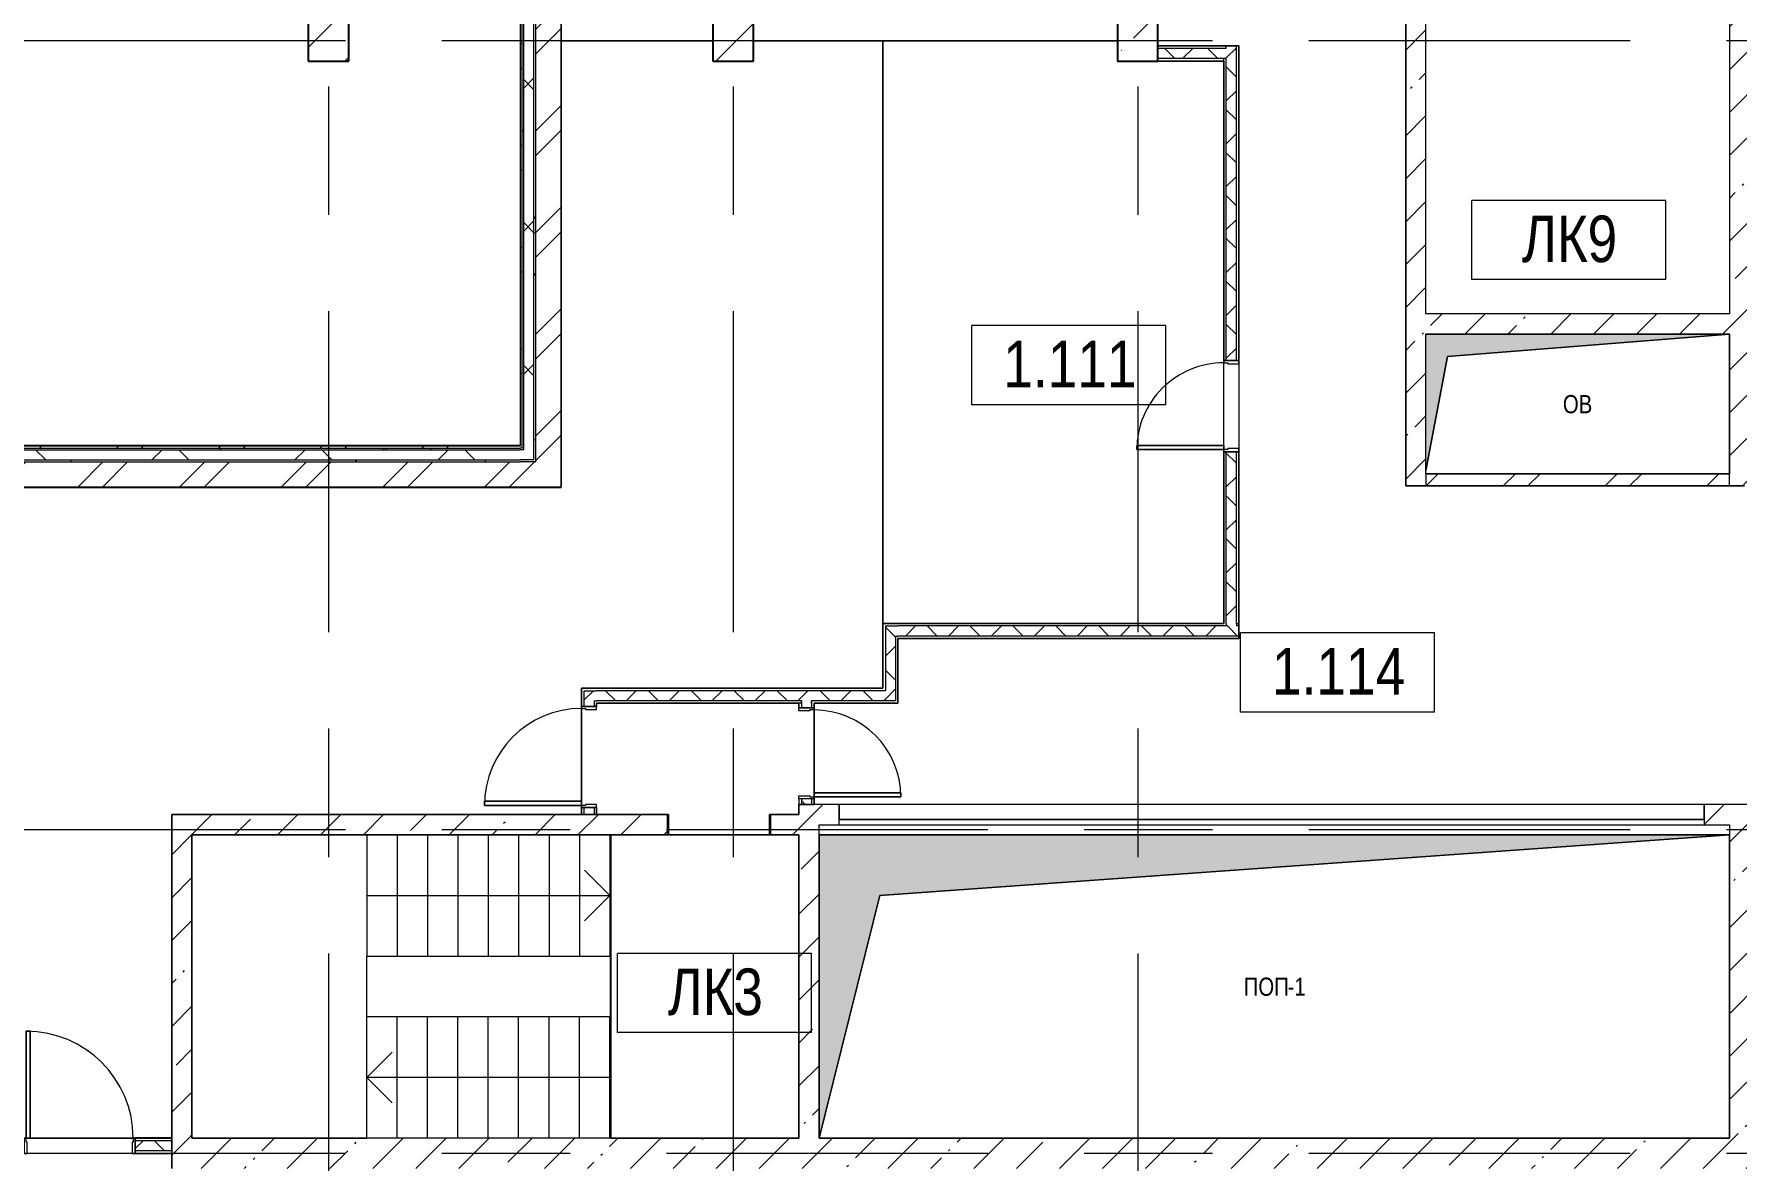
# Model space of a CAD drawing. Header units: millimetres. Extents: x 46431 to 216095, y -43515 to 31605.
# Drawn here: x 75021 to 91856, y 8442 to 19585 of the extents above; entities that cross this region are included whole.
import ezdxf

# ---------------------------------------------------------------- set-up
doc = ezdxf.new("R2010")
doc.units = ezdxf.units.MM
doc.linetypes.add('Осевые', pattern=[6350, 1270, -952.5, 3175, -952.5])
for name, color, linetype, lineweight in [('Двери', 7, 'Continuous', 9), ('Каркас_Импост', 7, 'Continuous', 9), ('Колонны', 7, 'Continuous', 9), ('Колонны-1', 7, 'Continuous', 25), ('Контуры', 7, 'Continuous', 9), ('Линии подступенков-1', 7, 'Continuous', 9), ('Линии свеса', 7, 'Continuous', 9), ('Марки помещений', 7, 'Continuous', 9), ('Обобщенные модели', 7, 'Continuous', 9), ('Общие ребра', 7, 'Continuous', 9), ('Оси-2', 7, 'Осевые', 9), ('Панель', 7, 'Continuous', 9), ('Перекрытия', 7, 'Continuous', 9), ('Специальное оборудование', 7, 'Continuous', 9), ('Стены', 7, 'Continuous', 9), ('Стены-1', 7, 'Continuous', 18), ('Стрелки вверх', 7, 'Continuous', 9), ('Типовые аннотации', 7, 'Continuous', 9), ('Черная _1 сплошная', 7, 'Continuous', 9), ('Штриховка разреза-3', 7, 'Continuous', 9), ('Элементы узлов', 7, 'Continuous', 9), ('Элементы узлов-1', 7, 'Continuous', 5)]:
    doc.layers.add(name, color=color, linetype=linetype, lineweight=lineweight)
doc.layers.add('Обобщенные модели-1', color=7, linetype='Continuous', lineweight=9, true_color=0xffbc79)
doc.styles.add('Arial', font='Arial.ttf', dxfattribs={"width": 0.8, "height": 180})
doc.styles.add('Arial Narrow_1', font='Arial Narrow.ttf', dxfattribs={"height": 460})
pattern_1 = [(45, (0, 0), (-502.8943, 502.8943), []), (45, (0, 762), (-502.8943, 502.8943), [])]
pattern_2 = [(45, (0, 0), (-424.264, 424.264), [600, -100, 20, -100]), (45, (0, 424), (-424.264, 424.264), [])]
pattern_3 = [(45, (0, 0), (-212.132, 212.132), []), (135, (0, 0), (-212.132, -212.132), [])]
pattern_4 = [(0, (0, 0), (812.8, 203.2), [67.056, -542.544, 67.056, -542.544, -3251.2]), (0, (0, 0), (812.8, 203.2), [-1219.2, 67.056, -1152.144, 67.056, -542.544, -1422.4]), (0, (0, 0), (812.8, 203.2), [-3048, 67.056, -339.344, 67.056, -948.944]), (120, (304.8, 101.6), (-582.37636, 602.30545), [67.056, -542.544, 67.056, -542.544, -3251.2]), (120, (304.8, 101.6), (-582.37636, 602.30545), [-1219.2, 67.056, -1152.144, 67.056, -542.544, -1422.4]), (120, (304.8, 101.6), (-582.37636, 602.30545), [-3048, 67.056, -339.344, 67.056, -948.944]), (240, (406.4, 508), (-230.42364, -805.50545), [67.056, -542.544, 67.056, -542.544, -3251.2]), (240, (406.4, 508), (-230.42364, -805.50545), [-1219.2, 67.056, -1152.144, 67.056, -542.544, -1422.4]), (240, (406.4, 508), (-230.42364, -805.50545), [-3048, 67.056, -339.344, 67.056, -948.944])]
pattern_5 = [(45, (0, 0), (-707.107, 707.107), []), (135, (0, 0), (-707.107, -707.107), [])]

# ---------------------------------------------------------------- blocks, each defined once
blk = doc.blocks.new('Колонна 7 - Колонна 40-55-731344-План 1-го этажа на отм_ -6_000')
at = {"layer": 'Колонны'}
h = blk.add_hatch(dxfattribs=at)
h.set_pattern_fill('FP_17', color=256, style=0, pattern_type=2)
h.set_pattern_definition([(45, (-18400, -43800), (-493.914, 493.914), []), (45, (-17906.1, -43800), (-493.914, 493.914), [873.125, -174.625, 6.706, -167.919])])
h.paths.add_polyline_path([(63332, -24483), (63732, -24483), (63732, -24083), (63332, -24083)], flags=0)
at = {"layer": 'Колонны-1'}
for p, q in [((63732, -24083), (63332, -24083)), ((63332, -24083), (63332, -24483)), ((63732, -24483), (63732, -24083)), ((63332, -24483), (63732, -24483))]:
    blk.add_line(p, q, dxfattribs=at)
blk = doc.blocks.new('Колонна 8 - Колонна 40-55-731356-План 1-го этажа на отм_ -6_000')
at = {"layer": 'Колонны'}
h = blk.add_hatch(dxfattribs=at)
h.set_pattern_fill('FP_18', color=256, style=0, pattern_type=2)
h.set_pattern_definition([(45, (-22400, -43800), (-493.914, 493.914), []), (45, (-21906.1, -43800), (-493.914, 493.914), [873.125, -174.625, 6.706, -167.919])])
h.paths.add_polyline_path([(63709, -24483), (63732, -24483), (63732, -24083), (63332, -24083), (63332, -24483)], flags=0)
at = {"layer": 'Колонны-1'}
for p, q in [((63732, -24083), (63332, -24083)), ((63332, -24083), (63332, -24483)), ((63732, -24483), (63732, -24083)), ((63332, -24483), (63732, -24483))]:
    blk.add_line(p, q, dxfattribs=at)
blk = doc.blocks.new('Колонна 15 - Колонна 40-55-731489-План 1-го этажа на отм_ -6_000')
at = {"layer": 'Колонны'}
h = blk.add_hatch(dxfattribs=at)
h.set_pattern_fill('FP_8', color=256, style=0, pattern_type=2)
h.set_pattern_definition([(45, (0, 0), (-493.914, 493.914), []), (45, (493.9, 0), (-493.914, 493.914), [873.125, -174.625, 6.706, -167.919])])
h.paths.add_polyline_path([(77732, 19317), (78132, 19317), (78132, 19717), (77732, 19717)], flags=0)
at = {"layer": 'Колонны-1'}
for p, q in [((78132, 19717), (77732, 19717)), ((77732, 19717), (77732, 19317)), ((78132, 19317), (78132, 19717)), ((77732, 19317), (78132, 19317))]:
    blk.add_line(p, q, dxfattribs=at)
blk = doc.blocks.new('Дверь - Однопольная - ДВ11_21х11-6240608-План 1-го этажа на отм_ -6_000')
at = {"layer": 'Двери'}
for p, q in [((-489, 1133), (-529, 1133)), ((-529, 1133), (-529, 75)), ((-489, 75), (-489, 1133)), ((-529, 75), (-489, 75))]:
    blk.add_line(p, q, dxfattribs=at)
blk.add_arc((-529, 75), 1058, 360, 90, dxfattribs=at)
at = {"layer": 'Каркас_Импост'}
for p, q in [((-530, 75), (-550, 75)), ((-550, 75), (-550, -75)), ((-530, 35), (-530, 75)), ((-520, 35), (-530, 35)), ((-520, -75), (-520, 35)), ((530, 35), (520, 35)), ((520, 35), (520, -75)), ((550, 75), (530, 75)), ((530, 75), (530, 35)), ((550, -75), (550, 75)), ((-550, -75), (-520, -75)), ((520, -75), (550, -75))]:
    blk.add_line(p, q, dxfattribs=at)
at = {"layer": 'Панель'}
for p, q in [((-529, 1133), (-489, 1133)), ((-529, 75), (-529, 1133)), ((-489, 1133), (-489, 75)), ((-489, 75), (-529, 75))]:
    blk.add_line(p, q, dxfattribs=at)
blk = doc.blocks.new('Дверь - Однопольная - ДВ2_21х10-6240606-План 1-го этажа на отм_ -6_000')
at = {"layer": 'Двери'}
for p, q in [((-439, 1033), (-479, 1033)), ((-479, 1033), (-479, 75)), ((-439, 75), (-439, 1033)), ((-479, 75), (-439, 75))]:
    blk.add_line(p, q, dxfattribs=at)
blk.add_arc((-479, 75), 958, 360, 90, dxfattribs=at)
at = {"layer": 'Каркас_Импост'}
for p, q in [((-480, 75), (-500, 75)), ((-500, 75), (-500, -75)), ((-480, 35), (-480, 75)), ((-470, 35), (-480, 35)), ((-470, -75), (-470, 35)), ((480, 35), (470, 35)), ((470, 35), (470, -75)), ((500, 75), (480, 75)), ((480, 75), (480, 35)), ((500, -75), (500, 75)), ((-500, -75), (-470, -75)), ((470, -75), (500, -75))]:
    blk.add_line(p, q, dxfattribs=at)
at = {"layer": 'Панель'}
for p, q in [((-479, 1033), (-439, 1033)), ((-479, 75), (-479, 1033)), ((-439, 1033), (-439, 75)), ((-439, 75), (-479, 75))]:
    blk.add_line(p, q, dxfattribs=at)
blk = doc.blocks.new('Дверь - Однопольная - ДВ2__21х9-6240752-План 1-го этажа на отм_ -6_000')
at = {"layer": 'Двери'}
for p, q in [((-429, -75), (-389, -75)), ((-429, -933), (-429, -75)), ((-389, -75), (-389, -933)), ((-389, -933), (-429, -933))]:
    blk.add_line(p, q, dxfattribs=at)
blk.add_arc((-429, -75), 858, 270, 0, dxfattribs=at)
at = {"layer": 'Каркас_Импост'}
for p, q in [((-450, 75), (-420, 75)), ((-450, -75), (-450, 75)), ((-420, 75), (-420, -35)), ((420, 75), (450, 75)), ((420, -35), (420, 75)), ((450, 75), (450, -75)), ((-430, -75), (-450, -75)), ((-430, -35), (-430, -75)), ((-420, -35), (-430, -35)), ((430, -35), (420, -35)), ((430, -75), (430, -35)), ((450, -75), (430, -75))]:
    blk.add_line(p, q, dxfattribs=at)
at = {"layer": 'Панель'}
for p, q in [((-389, -75), (-429, -75)), ((-429, -75), (-429, -933)), ((-389, -933), (-389, -75)), ((-429, -933), (-389, -933))]:
    blk.add_line(p, q, dxfattribs=at)
blk = doc.blocks.new('170_ОтверстиеПрямоугольноеВертикальное - 170_ОтверстиеПрямоугольноеВертикальное-5689024-План 1-го этажа на отм_ -6_000')
at = {"layer": 'Обобщенные модели'}
for p, q in [((-4500, -1500), (-4500, 1500)), ((-4500, 1500), (4500, 1500)), ((4500, 1500), (4500, -1500)), ((4500, -1500), (-4500, -1500))]:
    blk.add_line(p, q, dxfattribs=at)
blk = doc.blocks.new('170_ОтверстиеПрямоугольноеВертикальное - 170_ОтверстиеПрямоугольноеВертикальное-5689002-План 1-го этажа на отм_ -6_000')
at = {"layer": 'Обобщенные модели'}
for p, q in [((-1497, 690), (1503, 690)), ((1503, 690), (1503, -690)), ((1503, -690), (-1497, -690))]:
    blk.add_line(p, q, dxfattribs=at)
blk = doc.blocks.new('Дверь - Однопольная - ДВ11_21х9-6240635-План 1-го этажа на отм_ -6_000')
at = {"layer": 'Двери'}
for p, q in [((-389, 933), (-429, 933)), ((-429, 933), (-429, 75)), ((-389, 75), (-389, 933)), ((-429, 75), (-389, 75))]:
    blk.add_line(p, q, dxfattribs=at)
blk.add_arc((-429, 75), 858, 360, 90, dxfattribs=at)
at = {"layer": 'Каркас_Импост'}
for p, q in [((-430, 75), (-450, 75)), ((-450, 75), (-450, -75)), ((-430, 35), (-430, 75)), ((-420, 35), (-430, 35)), ((-420, -75), (-420, 35)), ((430, 35), (420, 35)), ((420, 35), (420, -75)), ((450, 75), (430, 75)), ((430, 75), (430, 35)), ((450, -75), (450, 75)), ((-450, -75), (-420, -75)), ((420, -75), (450, -75))]:
    blk.add_line(p, q, dxfattribs=at)
at = {"layer": 'Панель'}
for p, q in [((-429, 933), (-389, 933)), ((-429, 75), (-429, 933)), ((-389, 933), (-389, 75)), ((-389, 75), (-429, 75))]:
    blk.add_line(p, q, dxfattribs=at)
blk = doc.blocks.new('АР_ОБ_Штора противодымная - Штора противопожарная ПШ7-7256442-План 1-го этажа на отм_ -6_000')
at = {"layer": 'Специальное оборудование'}
for p, q in [((4275, 152), (-4275, 152)), ((-4275, 152), (-4275, 2)), ((-4275, 0), (-4275, 150)), ((-4275, 150), (4275, 150)), ((-4275, 44), (-4275, 148)), ((-4275, 67), (-4275, 2)), ((-4275, 2), (-4275, 25)), ((4275, 0), (-4275, 0)), ((4275, 2), (4275, 152)), ((4275, 150), (4275, 0)), ((4275, 148), (4275, 44)), ((4275, 2), (4275, 67)), ((4275, 25), (4275, 2))]:
    blk.add_line(p, q, dxfattribs=at)
blk = doc.blocks.new('M_Дверь-Проем - 8550 x 3000 mm-7274138-План 1-го этажа на отм_ -6_000')
at = {"layer": 'Черная _1 сплошная'}
blk.add_line((-4283, -100), (4267, -100), dxfattribs=at)
blk = doc.blocks.new('Марка помещения_Р - Марка помещения-4575829-План 1-го этажа на отм_ -6_000')
at = {"layer": 'Марки помещений'}
for p, q in [((-4.79375, -1.95625), (-4.79375, 1.95625)), ((4.79375, 1.95625), (-4.79375, 1.95625)), ((4.79375, -1.95625), (4.79375, 1.95625)), ((4.79375, -1.95625), (-4.79375, -1.95625))]:
    blk.add_line(p, q, dxfattribs=at)

msp = doc.modelspace()

# ---------------------------------------------------------------- hatches: boundary and pattern name
at = {"layer": 'Штриховка разреза-3'}
h = msp.add_hatch(dxfattribs=at)
h.set_pattern_fill('FP_3', color=256, style=0, pattern_type=2)
h.set_pattern_definition(pattern_1)
h.paths.add_polyline_path([(79826.6, 15489.6), (79846.6, 15489.6), (79846.6, 25417.1), (79826.6, 25417.1), (79826.6, 15509.6)], flags=0)
h = msp.add_hatch(dxfattribs=at)
h.set_pattern_fill('FP_5', color=256, style=0, pattern_type=2)
h.set_pattern_definition(pattern_4)
h.paths.add_polyline_path([(79846.6, 15474.6), (79861.6, 15474.6), (79861.6, 25417.1), (79846.6, 25417.1), (79846.6, 15489.6)], flags=0)
h = msp.add_hatch(dxfattribs=at)
h.set_pattern_fill('FP_6', color=256, style=0, pattern_type=2)
h.set_pattern_definition(pattern_5)
h.paths.add_polyline_path([(79861.6, 15374.6), (79961.6, 15374.6), (79961.6, 25417.1), (79861.6, 25417.1), (79861.6, 15474.6)], flags=0)
h = msp.add_hatch(dxfattribs=at)
h.set_pattern_fill('FP_5', color=256, style=0, pattern_type=2)
h.set_pattern_definition(pattern_4)
h.paths.add_polyline_path([(79981.6, 15354.6), (79981.6, 25417.1), (79961.6, 25417.1), (79961.6, 15354.6)], flags=0)
h = msp.add_hatch(dxfattribs=at)
h.set_pattern_fill('FP_3', color=256, style=0, pattern_type=2)
h.set_pattern_definition(pattern_1)
h.paths.add_polyline_path([(79981.6, 15104.6), (80231.6, 15104.6), (80231.6, 25417.1), (79981.6, 25417.1), (79981.6, 15354.6)], flags=0)
h = msp.add_hatch(dxfattribs=at)
h.set_pattern_fill('FP_4', color=256, style=0, pattern_type=2)
h.set_pattern_definition(pattern_2)
h.paths.add_polyline_path([(92042.4, 15117.1), (92081.6, 15117.1), (92081.6, 23867.1), (91781.6, 23867.1), (91781.6, 15117.1), (91929.6, 15117.1), (91931.6, 15117.1), (91956.6, 15117.1)], flags=0)
h = msp.add_hatch(dxfattribs=at)
h.set_pattern_fill('FP_4', color=256, style=0, pattern_type=2)
h.set_pattern_definition(pattern_2)
h.paths.add_polyline_path([(88581.6, 15117.1), (88781.6, 15117.1), (88781.6, 23567.1), (88581.6, 23567.1), (88581.6, 19740.7)], flags=0)
h = msp.add_hatch(dxfattribs=at)
h.set_pattern_fill('FP_1', color=256, style=0, pattern_type=2)
h.set_pattern_definition(pattern_3)
h.paths.add_polyline_path([(86131.6, 19342.1), (86806.6, 19342.1), (86806.6, 19442.1), (86131.6, 19442.1)], flags=0)
h = msp.add_hatch(dxfattribs=at)
h.set_pattern_fill('FP_1', color=256, style=0, pattern_type=2)
h.set_pattern_definition(pattern_3)
h.paths.add_polyline_path([(86906.6, 13732.1), (86906.6, 15455.2), (86806.6, 15455.2), (86806.6, 13732.1)], flags=0)
h.paths.add_polyline_path([(86806.6, 16355.2), (86906.6, 16355.2), (86906.6, 19467.1), (86806.6, 19467.1), (86806.6, 17387.7)], flags=0)
h = msp.add_hatch(dxfattribs=at)
h.set_pattern_fill('FP_4', color=256, style=0, pattern_type=2)
h.set_pattern_definition(pattern_2)
h.paths.add_polyline_path([(88781.6, 16617.1), (91781.6, 16617.1), (91781.6, 16817.1), (88781.6, 16817.1)], flags=0)
h = msp.add_hatch(dxfattribs=at)
h.set_pattern_fill('FP_3', color=256, style=0, pattern_type=2)
h.set_pattern_definition(pattern_1)
h.paths.add_polyline_path([(79328.5, 15489.6), (79826.6, 15489.6), (79826.6, 15509.6), (63631.6, 15509.6), (63631.6, 15489.6), (78480.9, 15489.6)], flags=0)
h = msp.add_hatch(dxfattribs=at)
h.set_pattern_fill('FP_5', color=256, style=0, pattern_type=2)
h.set_pattern_definition(pattern_4)
h.paths.add_polyline_path([(79826.6, 15474.6), (79846.6, 15474.6), (79846.6, 15489.6), (63631.6, 15489.6), (63631.6, 15474.6), (79328.5, 15474.6)], flags=0)
h = msp.add_hatch(dxfattribs=at)
h.set_pattern_fill('FP_6', color=256, style=0, pattern_type=2)
h.set_pattern_definition(pattern_5)
h.paths.add_polyline_path([(79861.6, 15374.6), (79861.6, 15474.6), (63631.6, 15474.6), (63631.6, 15374.6), (79826.6, 15374.6)], flags=0)
h = msp.add_hatch(dxfattribs=at)
h.set_pattern_fill('FP_5', color=256, style=0, pattern_type=2)
h.set_pattern_definition(pattern_4)
h.paths.add_polyline_path([(79961.6, 15354.6), (79961.6, 15374.6), (63631.6, 15374.6), (63631.6, 15354.6), (79826.6, 15354.6)], flags=0)
h = msp.add_hatch(dxfattribs=at)
h.set_pattern_fill('FP_3', color=256, style=0, pattern_type=2)
h.set_pattern_definition(pattern_1)
h.paths.add_polyline_path([(79981.6, 15104.6), (79981.6, 15354.6), (63631.6, 15354.6), (63631.6, 15104.6), (79826.6, 15104.6)], flags=0)
h = msp.add_hatch(dxfattribs=at)
h.set_pattern_fill('FP_3', color=256, style=0, pattern_type=2)
h.set_pattern_definition(pattern_1)
h.paths.add_polyline_path([(88781.6, 15117.1), (91781.6, 15117.1), (91781.6, 15237.1), (88781.6, 15237.1)], flags=0)
h = msp.add_hatch(dxfattribs=at)
h.set_pattern_fill('FP_1', color=256, style=0, pattern_type=2)
h.set_pattern_definition(pattern_3)
h.paths.add_polyline_path([(83436.6, 12992.1), (83536.6, 12992.1), (83536.6, 13732.1), (83436.6, 13732.1), (83436.6, 13092.1)], flags=0)
h = msp.add_hatch(dxfattribs=at)
h.set_pattern_fill('FP_1', color=256, style=0, pattern_type=2)
h.set_pattern_definition(pattern_3)
h.paths.add_polyline_path([(83566.4, 13632.1), (86931.6, 13632.1), (86931.6, 13732.1), (83536.6, 13732.1), (83536.6, 13632.1), (83561.6, 13632.1)], flags=0)
h = msp.add_hatch(dxfattribs=at)
h.set_pattern_fill('FP_1', color=256, style=0, pattern_type=2)
h.set_pattern_definition(pattern_3)
h.paths.add_polyline_path([(80556.6, 11867.1), (80556.6, 11937.1), (80456.6, 11937.1), (80456.6, 11867.1)], flags=0)
h.paths.add_polyline_path([(80456.6, 12937.1), (80556.6, 12937.1), (80556.6, 13092.1), (80456.6, 13092.1)], flags=0)
h = msp.add_hatch(dxfattribs=at)
h.set_pattern_fill('FP_1', color=256, style=0, pattern_type=2)
h.set_pattern_definition(pattern_3)
h.paths.add_polyline_path([(83411.6, 12992.1), (83436.6, 12992.1), (83436.6, 13092.1), (80556.6, 13092.1), (80556.6, 12992.1), (82718.8, 12992.1)], flags=0)
h = msp.add_hatch(dxfattribs=at)
h.set_pattern_fill('FP_1', color=256, style=0, pattern_type=2)
h.set_pattern_definition(pattern_3)
h.paths.add_polyline_path([(82606.6, 11967.1), (82706.6, 11967.1), (82706.6, 12022.1), (82606.6, 12022.1)], flags=0)
h.paths.add_polyline_path([(82606.6, 12922.1), (82706.6, 12922.1), (82706.6, 12992.1), (82606.6, 12992.1), (82606.6, 12967.1)], flags=0)
h = msp.add_hatch(dxfattribs=at)
h.set_pattern_fill('FP_4', color=256, style=0, pattern_type=2)
h.set_pattern_definition(pattern_2)
h.paths.add_polyline_path([(82781.6, 8667.1), (82781.6, 11967.1), (82581.6, 11967.1), (82581.6, 8667.1)], flags=0)
h = msp.add_hatch(dxfattribs=at)
h.set_pattern_fill('FP_4', color=256, style=0, pattern_type=2)
h.set_pattern_definition(pattern_2)
h.paths.add_polyline_path([(82781.6, 11767.1), (82981.6, 11767.1), (82981.6, 11967.1), (82781.6, 11967.1), (82781.6, 11818.9)], flags=0)
h.paths.add_polyline_path([(91531.6, 11767.1), (91781.6, 11767.1), (91781.6, 11967.1), (91531.6, 11965.1), (91531.6, 11818.9)], flags=0)
h = msp.add_hatch(dxfattribs=at)
h.set_pattern_fill('FP_4', color=256, style=0, pattern_type=2)
h.set_pattern_definition(pattern_2)
h.paths.add_polyline_path([(92081.6, 8667.1), (92081.6, 11967.1), (91781.6, 11967.1), (91781.6, 8667.1)], flags=0)
h = msp.add_hatch(dxfattribs=at)
h.set_pattern_fill('FP_4', color=256, style=0, pattern_type=2)
h.set_pattern_definition(pattern_2)
h.paths.add_polyline_path([(76581.6, 8667.1), (76581.6, 11867.1), (76381.6, 11867.1), (76381.6, 8667.1)], flags=0)
h = msp.add_hatch(dxfattribs=at)
h.set_pattern_fill('FP_4', color=256, style=0, pattern_type=2)
h.set_pattern_definition(pattern_2)
h.paths.add_polyline_path([(81023.7, 11667.1), (81281.6, 11667.1), (81281.6, 11867.1), (76581.6, 11867.1), (76581.6, 11667.1), (80176.1, 11667.1)], flags=0)
h = msp.add_hatch(dxfattribs=at)
h.set_pattern_fill('FP_4', color=256, style=0, pattern_type=2)
h.set_pattern_definition(pattern_2)
h.paths.add_polyline_path([(81281.6, 11667.1), (81291.6, 11667.1), (81291.6, 11867.1), (81281.6, 11867.1)], flags=0)
h.paths.add_polyline_path([(82301.6, 11667.1), (82301.6, 11867.1), (82291.6, 11867.1), (82291.6, 11667.1)], flags=0)
h = msp.add_hatch(dxfattribs=at)
h.set_pattern_fill('FP_4', color=256, style=0, pattern_type=2)
h.set_pattern_definition(pattern_2)
h.paths.add_polyline_path([(82581.6, 11667.1), (82581.6, 11867.1), (82301.6, 11867.1), (82301.6, 11667.1)], flags=0)
h = msp.add_hatch(dxfattribs=at)
h.set_pattern_fill('FP_1', color=256, style=0, pattern_type=2)
h.set_pattern_definition(pattern_3)
h.paths.add_polyline_path([(74656.6, 8542.1), (74921.6, 8542.1), (74921.6, 8642.1), (74656.6, 8642.1)], flags=0)
h.paths.add_polyline_path([(76021.6, 8542.1), (76381.6, 8542.1), (76381.6, 8642.1), (76021.6, 8642.1)], flags=0)
h = msp.add_hatch(dxfattribs=at)
h.set_pattern_fill('FP_4', color=256, style=0, pattern_type=2)
h.set_pattern_definition(pattern_2)
h.paths.add_polyline_path([(88631.6, 8367.1), (104181.6, 8367.1), (104181.6, 8667.1), (76381.6, 8667.1), (76381.6, 8367.1), (86956.8, 8367.1)], flags=0)
at = {"layer": 'Элементы узлов-1'}
for points in [[(88781.6, 15268.8), (88994.9, 16397.8), (91781.6, 16617.1), (88781.6, 16617.1), (88781.6, 16611.1)], [(82781.6, 8667.1), (83381.6, 11067.1), (91781.6, 11667.1), (82781.6, 11667.1), (82781.6, 10027.2)]]:
    msp.add_hatch(color=256, dxfattribs=at).paths.add_polyline_path(points, flags=0)

# ---------------------------------------------------------------- linework, layer by layer
at = {"layer": 'Контуры'}
for p, q in [((76581.6, 11666.8), (76581.6, 8667.1)), ((76581.6, 11666.8), (76581.6, 8667.1)), ((76581.6, 11666.8), (76581.6, 8667.1)), ((78311.6, 11666.8), (78311.6, 10467)), ((78311.6, 11666.8), (78311.6, 10467)), ((78311.6, 11666.8), (78311.6, 10467)), ((80571.6, 11667), (80711.6, 11667)), ((80711.6, 11667), (80711.6, 10467)), ((78311.6, 9867.1), (78311.6, 10467)), ((78311.6, 10467), (80711.6, 10467)), ((78311.6, 10467), (80724.1, 10467)), ((78311.6, 10467), (80724.1, 10467)), ((80724.1, 9867.1), (78311.6, 9867.1)), ((80724.1, 9867.1), (78311.6, 9867.1)), ((80724.1, 9867.1), (78311.6, 9867.1)), ((76581.6, 8667.1), (78311.6, 8667.1)), ((76581.6, 8667.1), (78251.6, 8667.1)), ((76581.6, 8667.1), (78311.6, 8667.1)), ((80724.1, 8667.1), (78251.6, 8667.1)), ((80724.1, 8667.1), (78311.6, 8667.1)), ((80724.1, 8667.1), (78311.6, 8667.1))]:
    msp.add_line(p, q, dxfattribs=at)
at = {"layer": 'Линии подступенков-1'}
for p, q in [((78311.6, 11666.8), (78311.6, 10467)), ((78311.6, 11666.8), (78311.6, 10467)), ((78311.6, 11666.8), (78311.6, 10467)), ((78311.6, 11666.8), (78311.6, 10467.1)), ((78611.6, 11666.8), (78611.6, 10467)), ((78611.6, 11666.8), (78611.6, 10467)), ((78611.6, 11666.8), (78611.6, 10467)), ((78611.6, 11666.8), (78611.6, 10467.1)), ((78911.6, 11666.8), (78911.6, 10467)), ((78911.6, 11666.8), (78911.6, 10467)), ((78911.6, 11666.8), (78911.6, 10467)), ((78911.6, 11666.8), (78911.6, 10467.1)), ((79211.6, 11666.8), (79211.6, 10467)), ((79211.6, 11666.8), (79211.6, 10467)), ((79211.6, 11666.8), (79211.6, 10467)), ((79211.6, 11666.8), (79211.6, 10467.1)), ((79511.6, 11666.8), (79511.6, 10467)), ((79511.6, 11666.8), (79511.6, 10467)), ((79511.6, 11666.8), (79511.6, 10467)), ((79511.6, 11666.8), (79511.6, 10467.1)), ((79811.6, 11666.8), (79811.6, 10467)), ((79811.6, 11666.8), (79811.6, 10467)), ((79811.6, 11666.8), (79811.6, 10467)), ((79811.6, 11666.8), (79811.6, 10467.1)), ((80111.6, 11666.8), (80111.6, 10467)), ((80111.6, 11666.8), (80111.6, 10467)), ((80111.6, 11666.8), (80111.6, 10467)), ((80111.6, 11666.8), (80111.6, 10467.1)), ((80411.6, 11666.8), (80411.6, 10467)), ((80411.6, 11666.8), (80411.6, 10467)), ((80411.6, 11666.8), (80411.6, 10467)), ((80411.6, 11666.8), (80411.6, 10467.1)), ((80711.6, 11666.8), (80711.6, 10467)), ((80711.6, 11666.8), (80711.6, 10467)), ((80711.6, 11666.8), (80711.6, 10467.1)), ((78311.6, 8667.1), (78311.6, 9867.1)), ((78611.6, 8667.1), (78611.6, 9867.1)), ((78911.6, 8667.1), (78911.6, 9867.1)), ((79211.6, 8667.1), (79211.6, 9867.1)), ((79511.6, 8667.1), (79511.6, 9867.1)), ((79811.6, 8667.1), (79811.6, 9867.1)), ((80111.6, 8667.1), (80111.6, 9867.1)), ((80411.6, 8667.1), (80411.6, 9867.1)), ((80711.6, 8667.1), (80711.6, 9867.1))]:
    msp.add_line(p, q, dxfattribs=at)
at = {"layer": 'Линии свеса'}
for p, q in [((78311.6, 11666.8), (78311.6, 10467.1)), ((78611.6, 11666.8), (78611.6, 10467)), ((78611.6, 11666.8), (78611.6, 10467)), ((78611.6, 11666.8), (78611.6, 10467)), ((78611.6, 11666.8), (78611.6, 10467.1)), ((78911.6, 11666.8), (78911.6, 10467)), ((78911.6, 11666.8), (78911.6, 10467)), ((78911.6, 11666.8), (78911.6, 10467)), ((78911.6, 11666.8), (78911.6, 10467.1)), ((79211.6, 11666.8), (79211.6, 10467)), ((79211.6, 11666.8), (79211.6, 10467)), ((79211.6, 11666.8), (79211.6, 10467)), ((79211.6, 11666.8), (79211.6, 10467.1)), ((79511.6, 11666.8), (79511.6, 10467)), ((79511.6, 11666.8), (79511.6, 10467)), ((79511.6, 11666.8), (79511.6, 10467)), ((79511.6, 11666.8), (79511.6, 10467.1)), ((79811.6, 11666.8), (79811.6, 10467)), ((79811.6, 11666.8), (79811.6, 10467)), ((79811.6, 11666.8), (79811.6, 10467)), ((79811.6, 11666.8), (79811.6, 10467.1)), ((80111.6, 11666.8), (80111.6, 10467)), ((80111.6, 11666.8), (80111.6, 10467)), ((80111.6, 11666.8), (80111.6, 10467)), ((80111.6, 11666.8), (80111.6, 10467.1)), ((80411.6, 11666.8), (80411.6, 10467)), ((80411.6, 11666.8), (80411.6, 10467)), ((80411.6, 11666.8), (80411.6, 10467)), ((80411.6, 11666.8), (80411.6, 10467.1)), ((80711.6, 11666.8), (80711.6, 10467)), ((80711.6, 11666.8), (80711.6, 10467)), ((80711.6, 11666.8), (80711.6, 10467.1)), ((78611.6, 8667.1), (78611.6, 9867.1)), ((78911.6, 8667.1), (78911.6, 9867.1)), ((79211.6, 8667.1), (79211.6, 9867.1)), ((79511.6, 8667.1), (79511.6, 9867.1)), ((79811.6, 8667.1), (79811.6, 9867.1)), ((80111.6, 8667.1), (80111.6, 9867.1)), ((80411.6, 8667.1), (80411.6, 9867.1)), ((80711.6, 8667.1), (80711.6, 9867.1))]:
    msp.add_line(p, q, dxfattribs=at)
at = {"layer": 'Обобщенные модели-1'}
for p, q in [((91781.6, 16617.1), (88781.6, 16617.1)), ((91781.6, 15237.1), (91781.6, 16617.1)), ((88781.6, 15237.1), (91781.6, 15237.1)), ((91781.6, 11667.1), (82781.6, 11667.1)), ((82781.6, 11667.1), (82781.6, 8667.1)), ((91781.6, 8667.1), (91781.6, 11667.1)), ((82781.6, 8667.1), (91781.6, 8667.1))]:
    msp.add_line(p, q, dxfattribs=at)
at = {"layer": 'Общие ребра'}
for p, q in [((79846.6, 15489.6), (79846.6, 25417.1)), ((79861.6, 15474.6), (79861.6, 25417.1)), ((79961.6, 15374.6), (79961.6, 25417.1)), ((79981.6, 15354.6), (79981.6, 25417.1)), ((86781.6, 19442.1), (86131.6, 19442.1)), ((86806.6, 19442.1), (86781.6, 19442.1)), ((86806.6, 19442.1), (86806.6, 19467.1)), ((86906.6, 16355.2), (86906.6, 19467.1)), ((86931.6, 16355.2), (86931.6, 19467.1)), ((86781.6, 19342.1), (86131.6, 19342.1)), ((86781.6, 19317.1), (86781.6, 19342.1)), ((86806.6, 19342.1), (86781.6, 19342.1)), ((86781.6, 19317.1), (86781.6, 16355.2)), ((86806.6, 16355.2), (86806.6, 19342.1)), ((63631.6, 15489.6), (79826.6, 15489.6)), ((79846.6, 15489.6), (79826.6, 15489.6)), ((63631.6, 15474.6), (79826.6, 15474.6)), ((63631.6, 15374.6), (79826.6, 15374.6)), ((63631.6, 15354.6), (79826.6, 15354.6)), ((79846.6, 15474.6), (79826.6, 15474.6)), ((79861.6, 15374.6), (79826.6, 15374.6)), ((79961.6, 15354.6), (79826.6, 15354.6)), ((79861.6, 15474.6), (79846.6, 15474.6)), ((79961.6, 15374.6), (79861.6, 15374.6)), ((79981.6, 15354.6), (79961.6, 15354.6)), ((86781.6, 15455.2), (86781.6, 13759.1)), ((86806.6, 13757.1), (86806.6, 15455.2)), ((86906.6, 13757.1), (86906.6, 15455.2)), ((86931.6, 13757.1), (86931.6, 15455.2)), ((88781.6, 15237.1), (88781.6, 15117.1)), ((91781.6, 15117.1), (91781.6, 15237.1)), ((91781.6, 15117.1), (91929.6, 15117.1)), ((83436.6, 13732.1), (83536.6, 13732.1)), ((83436.6, 13732.1), (83436.6, 13092.1)), ((83536.6, 13732.1), (83561.6, 13732.1)), ((86806.6, 13732.1), (83561.6, 13732.1)), ((86806.6, 13757.1), (86806.6, 13732.1)), ((86906.6, 13757.1), (86931.6, 13757.1)), ((86906.6, 13757.1), (86906.6, 13732.1)), ((86931.6, 13732.1), (86906.6, 13732.1)), ((86931.6, 13732.1), (86931.6, 13757.1)), ((86931.6, 13632.1), (86931.6, 13732.1)), ((83536.6, 13632.1), (83561.6, 13632.1)), ((83536.6, 13632.1), (83536.6, 12992.1)), ((86931.6, 13632.1), (83561.6, 13632.1)), ((86931.6, 13607.1), (86931.6, 13632.1)), ((80431.6, 13117.1), (80431.6, 12937.1)), ((80456.6, 13092.1), (80456.6, 12937.1)), ((80456.6, 13092.1), (80556.6, 13092.1)), ((80556.6, 13092.1), (80581.6, 13092.1)), ((80556.6, 12992.1), (80556.6, 12937.1)), ((80556.6, 12992.1), (80581.6, 12992.1)), ((83411.6, 13092.1), (80581.6, 13092.1)), ((82606.6, 12992.1), (80581.6, 12992.1)), ((80581.6, 12937.1), (80581.6, 12965.1)), ((82606.6, 12967.1), (82581.6, 12967.1)), ((82581.6, 12967.1), (82581.6, 12922.1)), ((82606.6, 12967.1), (82606.6, 12992.1)), ((82606.6, 12992.1), (82606.6, 12967.1)), ((82606.6, 12967.1), (82606.6, 12922.1)), ((82706.6, 12992.1), (82706.6, 12967.1)), ((83411.6, 12992.1), (82706.6, 12992.1)), ((82706.6, 12967.1), (82706.6, 12992.1)), ((82706.6, 12967.1), (82706.6, 12922.1)), ((82731.6, 12922.1), (82731.6, 12967.1)), ((83436.6, 13092.1), (83411.6, 13092.1)), ((83436.6, 12992.1), (83411.6, 12992.1)), ((83536.6, 12992.1), (83436.6, 12992.1)), ((82581.6, 12022.1), (82581.6, 11967.1)), ((82606.6, 12022.1), (82606.6, 11967.1)), ((82706.6, 12022.1), (82706.6, 11967.1)), ((82731.6, 11967.1), (82731.6, 12022.1)), ((82981.6, 11967.1), (82781.6, 11967.1)), ((91781.6, 11967.1), (91531.6, 11967.1)), ((80431.6, 11937.1), (80431.6, 11869.1)), ((80456.6, 11937.1), (80456.6, 11867.1)), ((80556.6, 11937.1), (80556.6, 11867.1)), ((80581.6, 11869.1), (80581.6, 11937.1)), ((81281.6, 11667.1), (81291.6, 11667.1)), ((81291.6, 11667.1), (81281.6, 11667.1)), ((82291.6, 11667.1), (82301.6, 11667.1)), ((82301.6, 11667.1), (82291.6, 11667.1)), ((76381.6, 8667.1), (76021.6, 8667.1)), ((76021.6, 8667.1), (76381.6, 8667.1)), ((76381.6, 8642.1), (76021.6, 8642.1)), ((76381.6, 8542.1), (76021.6, 8542.1)), ((76021.6, 8517.1), (76379.6, 8517.1))]:
    msp.add_line(p, q, dxfattribs=at)
at = {"layer": 'Оси-2'}
for p, q in [((77931.6, 25417.1), (77931.6, -41733.9)), ((81931.6, 25417.1), (81931.6, -41733.9)), ((85931.6, 25417.1), (85931.6, -41733.9)), ((150171.6, 19517.1), (50527.1, 19517.1)), ((150171.6, 11717.1), (50527.1, 11717.1)), ((150171.6, 8517.1), (50527.1, 8517.1))]:
    msp.add_line(p, q, dxfattribs=at)
at = {"layer": 'Перекрытия'}
for p, q in [((80231.6, 23167.1), (80231.6, 19517.1)), ((85731.6, 19517.1), (85731.6, 23167.1)), ((88581.6, 15117.1), (88581.6, 21567.1)), ((86131.6, 19717.1), (86131.6, 19467.1)), ((81731.6, 19517.1), (81731.6, 19657.1)), ((82131.6, 19657.1), (82131.6, 19517.1)), ((81731.6, 19517.1), (80231.6, 19517.1)), ((80231.6, 19517.1), (80231.6, 15104.6)), ((80231.6, 19517.1), (81731.6, 19517.1)), ((81731.6, 19317.1), (81731.6, 19517.1)), ((83411.6, 19517.1), (82131.6, 19517.1)), ((82131.6, 19517.1), (82131.6, 19317.1)), ((82131.6, 19517.1), (85731.6, 19517.1)), ((83411.6, 13117.1), (83411.6, 19517.1)), ((85731.6, 19517.1), (83411.6, 19517.1)), ((83411.6, 19517.1), (83411.6, 13757.1)), ((85731.6, 19317.1), (85731.6, 19517.1)), ((86131.6, 19467.1), (86931.6, 19467.1)), ((86931.6, 19467.1), (86931.6, 13607.1)), ((82131.6, 19317.1), (81731.6, 19317.1)), ((86781.6, 19317.1), (85731.6, 19317.1)), ((86781.6, 13757.1), (86781.6, 19317.1)), ((88781.6, 16617.1), (91781.6, 16617.1)), ((91781.6, 16617.1), (91781.6, 15237.1)), ((79826.6, 15517.1), (63631.6, 15517.1)), ((91781.6, 15237.1), (88781.6, 15237.1)), ((80231.6, 15104.6), (63631.6, 15104.6)), ((91931.6, 15117.1), (88581.6, 15117.1)), ((83411.6, 13757.1), (86781.6, 13757.1)), ((86931.6, 13607.1), (83561.6, 13607.1)), ((83561.6, 13607.1), (83561.6, 12967.1)), ((80431.6, 11867.1), (80431.6, 13117.1)), ((80431.6, 13117.1), (83411.6, 13117.1)), ((82581.6, 12967.1), (80581.6, 12967.1)), ((80581.6, 12967.1), (80581.6, 12937.1)), ((82581.6, 12922.1), (82581.6, 12967.1)), ((83561.6, 12967.1), (82731.6, 12967.1)), ((82731.6, 12967.1), (82731.6, 11967.1)), ((80581.6, 12937.1), (80431.6, 12937.1)), ((80431.6, 12937.1), (80431.6, 11937.1)), ((82731.6, 12922.1), (82581.6, 12922.1)), ((82731.6, 11967.1), (82731.6, 12922.1)), ((82581.6, 11867.4), (82581.6, 11967.1)), ((82581.6, 11967.1), (82731.6, 11967.1)), ((76381.6, 8667.1), (76381.6, 11867.1)), ((76381.6, 11867.1), (80431.6, 11867.1)), ((80431.6, 11937.1), (80581.6, 11937.1)), ((80581.6, 11937.1), (80581.6, 11867.1)), ((80581.6, 11867.1), (81291.6, 11867.1)), ((81291.6, 11867.1), (81291.6, 11667.1)), ((82291.6, 11667.1), (82291.6, 11867.1)), ((82291.6, 11867.1), (82581.6, 11867.1)), ((76581.6, 8667.1), (76581.6, 11666.8)), ((76581.6, 11666.8), (80724.1, 11666.8)), ((81291.6, 11667.1), (80724.1, 11667.1)), ((80724.1, 11666.8), (80724.1, 8667.1)), ((82581.6, 11667.1), (82291.6, 11667.1)), ((82581.6, 8667.1), (82581.6, 11667.1)), ((82781.6, 11667.1), (91781.6, 11667.1)), ((82781.6, 8667.1), (82781.6, 11667.1)), ((82781.6, 11667.1), (91781.6, 11667.1)), ((91781.6, 11667.1), (91781.6, 8667.1)), ((91781.6, 11667.1), (91781.6, 8667.1)), ((64831.6, 8667.1), (76381.6, 8667.1)), ((76021.6, 8667.1), (74921.6, 8667.1)), ((76021.6, 8517.1), (76021.6, 8667.1)), ((80724.1, 8667.1), (82581.6, 8667.1)), ((91781.6, 8667.1), (82781.6, 8667.1)), ((76381.6, 8517.1), (76021.6, 8517.1)), ((76381.6, 8367.1), (76381.6, 8517.1))]:
    msp.add_line(p, q, dxfattribs=at)
at = {"layer": 'Стены'}
for p, q in [((63631.6, 15519.1), (79826.6, 15519.1)), ((79826.6, 15517.1), (63631.6, 15517.1)), ((81291.6, 11667.1), (82291.6, 11667.1)), ((81291.6, 11665.1), (81291.6, 11667.1)), ((82291.6, 11665.1), (81291.6, 11665.1)), ((82291.6, 11667.1), (82291.6, 11665.1))]:
    msp.add_line(p, q, dxfattribs=at)
at = {"layer": 'Стены-1'}
for p, q in [((79826.6, 25417.1), (79826.6, 15509.6)), ((80231.6, 15104.6), (80231.6, 25417.1)), ((88781.6, 16817.1), (88781.6, 23567.1)), ((91781.6, 23567.1), (91781.6, 16817.1)), ((88581.6, 21567.1), (88581.6, 15117.1)), ((86781.6, 19467.1), (86131.6, 19467.1)), ((86131.6, 19467.1), (86131.6, 19317.1)), ((86931.6, 19467.1), (86781.6, 19467.1)), ((81729.6, 19317.1), (81729.6, 19315.1)), ((81729.6, 19315.1), (82131.6, 19315.1)), ((82131.6, 19317.1), (81731.6, 19317.1)), ((85729.6, 19317.1), (85729.6, 19315.1)), ((85729.6, 19315.1), (86779.6, 19315.1)), ((86779.6, 19317.1), (85731.6, 19317.1)), ((86131.6, 19317.1), (86781.6, 19317.1)), ((91781.6, 16817.1), (88781.6, 16817.1)), ((88781.6, 15237.1), (88781.6, 16617.1)), ((88781.6, 16617.1), (91781.6, 16617.1)), ((91781.6, 16617.1), (91781.6, 15237.1)), ((86781.6, 16355.2), (86931.6, 16355.2)), ((79826.6, 15509.6), (63631.6, 15509.6)), ((86931.6, 15455.2), (86781.6, 15455.2)), ((91781.6, 15237.1), (88781.6, 15237.1)), ((80231.6, 15104.6), (63571.6, 15104.6)), ((63631.6, 15104.6), (79826.6, 15104.6)), ((63633.6, 15099.6), (80231.6, 15099.6)), ((79826.6, 15104.6), (79981.6, 15104.6)), ((79981.6, 15104.6), (80231.6, 15104.6)), ((88581.6, 15117.1), (88781.6, 15117.1)), ((88781.6, 15117.1), (91781.6, 15117.1)), ((83436.6, 13757.1), (83411.6, 13757.1)), ((83411.6, 13757.1), (83411.6, 13117.1)), ((83561.6, 13757.1), (83436.6, 13757.1)), ((86781.6, 13757.1), (83561.6, 13757.1)), ((86781.6, 13759.1), (86781.6, 13757.1)), ((83561.6, 13607.1), (86931.6, 13607.1)), ((83561.6, 12967.1), (83561.6, 13607.1)), ((80456.6, 13117.1), (80431.6, 13117.1)), ((80581.6, 13117.1), (80456.6, 13117.1)), ((83411.6, 13117.1), (80581.6, 13117.1)), ((80581.6, 12965.1), (80581.6, 12967.1)), ((80581.6, 12967.1), (82581.6, 12967.1)), ((82731.6, 12967.1), (83411.6, 12967.1)), ((83411.6, 12967.1), (83536.6, 12967.1)), ((83536.6, 12967.1), (83561.6, 12967.1)), ((80431.6, 12937.1), (80581.6, 12937.1)), ((82581.6, 12922.1), (82731.6, 12922.1)), ((82731.6, 12022.1), (82581.6, 12022.1)), ((82781.6, 11967.1), (82581.6, 11967.1)), ((82581.6, 11967.1), (82581.6, 11867.1)), ((82581.6, 11967.1), (82731.6, 11967.1)), ((82981.6, 11767.1), (82981.6, 11967.1)), ((91531.6, 11967.1), (91531.6, 11767.1)), ((92081.6, 11967.1), (91781.6, 11967.1)), ((76581.6, 11867.1), (76381.6, 11867.1)), ((76381.6, 11867.1), (76381.6, 8667.1)), ((81281.6, 11867.1), (76581.6, 11867.1)), ((80581.6, 11937.1), (80431.6, 11937.1)), ((80431.6, 11869.1), (80431.6, 11867.1)), ((80431.6, 11867.1), (80581.6, 11867.1)), ((80581.6, 11867.1), (80581.6, 11869.1)), ((81281.6, 11667.1), (81281.6, 11867.1)), ((81291.6, 11867.1), (81281.6, 11867.1)), ((81281.6, 11867.1), (81281.6, 11667.1)), ((81291.6, 11667.1), (81291.6, 11867.1)), ((82301.6, 11867.1), (82291.6, 11867.1)), ((82291.6, 11867.1), (82291.6, 11667.1)), ((82301.6, 11667.1), (82301.6, 11867.1)), ((82581.6, 11867.1), (82301.6, 11867.1)), ((82301.6, 11867.1), (82301.6, 11667.1)), ((76581.6, 8667.1), (76581.6, 11667.1)), ((76581.6, 11667.1), (81281.6, 11667.1)), ((81281.6, 11667.1), (76583.6, 11667.1)), ((76583.6, 11665.1), (81291.6, 11665.1)), ((81291.6, 11665.1), (81291.6, 11667.1)), ((82291.6, 11667.1), (82291.6, 11665.1)), ((82291.6, 11665.1), (82579.6, 11665.1)), ((82301.6, 11667.1), (82581.6, 11667.1)), ((82579.6, 11667.1), (82301.6, 11667.1)), ((82581.6, 11667.1), (82581.6, 8667.1)), ((82781.6, 8667.1), (82781.6, 11767.1)), ((82781.6, 11767.1), (82981.6, 11767.1)), ((91779.6, 11667.1), (82783.6, 11667.1)), ((82783.6, 11665.1), (91779.6, 11665.1)), ((91531.6, 11767.1), (91781.6, 11767.1)), ((91781.6, 11767.1), (91781.6, 8667.1)), ((76379.6, 8669.1), (76021.6, 8669.1)), ((76021.6, 8669.1), (76021.6, 8667.1)), ((76021.6, 8667.1), (76021.6, 8517.1)), ((76381.6, 8667.1), (76381.6, 8669.1)), ((76381.6, 8667.1), (76381.6, 8367.1)), ((76381.6, 8517.1), (76381.6, 8667.1)), ((82581.6, 8667.1), (76581.6, 8667.1)), ((91781.6, 8667.1), (82781.6, 8667.1)), ((76379.6, 8517.1), (76381.6, 8517.1))]:
    msp.add_line(p, q, dxfattribs=at)
at = {"layer": 'Стрелки вверх'}
for p, q in [((80711.6, 11067), (80461.6, 11317)), ((78311.6, 11067), (78611.6, 11067)), ((78611.6, 11067), (78911.6, 11067)), ((78911.6, 11067), (79211.6, 11067)), ((79211.6, 11067), (79511.6, 11067)), ((79511.6, 11067), (79811.6, 11067)), ((79811.6, 11067), (80111.6, 11067)), ((80111.6, 11067), (80411.6, 11067)), ((80411.6, 11067), (80711.6, 11067)), ((80711.6, 11067), (80461.6, 10817)), ((80711.6, 11067), (80724.1, 11067)), ((78311.6, 9267.1), (78561.6, 9517.1)), ((78611.6, 9267.1), (78311.6, 9267.1)), ((78311.6, 9267.1), (78561.6, 9017.1)), ((78911.6, 9267.1), (78611.6, 9267.1)), ((79211.6, 9267.1), (78911.6, 9267.1)), ((79511.6, 9267.1), (79211.6, 9267.1)), ((79811.6, 9267.1), (79511.6, 9267.1)), ((80111.6, 9267.1), (79811.6, 9267.1)), ((80411.6, 9267.1), (80111.6, 9267.1)), ((80711.6, 9267.1), (80411.6, 9267.1)), ((80724.1, 9267.1), (80711.6, 9267.1))]:
    msp.add_line(p, q, dxfattribs=at)
at = {"layer": 'Черная _1 сплошная'}
for p, q in [((78311.6, 10467), (80716.6, 10467)), ((78311.6, 9867.1), (78311.6, 10467)), ((80716.6, 10467), (80716.6, 9867.1)), ((80716.6, 9867.1), (78311.6, 9867.1))]:
    msp.add_line(p, q, dxfattribs=at)
at = {"layer": 'Элементы узлов'}
for p, q in [((91781.6, 16617.1), (88781.6, 16617.1)), ((91781.6, 16617.1), (88994.9, 16397.8)), ((88994.9, 16397.8), (91781.6, 16617.1)), ((91781.6, 15237.1), (91781.6, 16617.1)), ((88994.9, 16397.8), (88781.6, 15268.8)), ((88781.6, 15268.8), (88994.9, 16397.8)), ((88781.6, 15237.1), (91781.6, 15237.1)), ((91781.6, 11667.1), (82781.6, 11667.1)), ((82781.6, 11667.1), (82781.6, 8667.1)), ((91781.6, 11667.1), (83381.6, 11067.1)), ((83381.6, 11067.1), (91781.6, 11667.1)), ((91781.6, 8667.1), (91781.6, 11667.1)), ((83381.6, 11067.1), (82781.6, 8667.1)), ((82781.6, 8667.1), (83381.6, 11067.1)), ((82781.6, 8667.1), (91781.6, 8667.1))]:
    msp.add_line(p, q, dxfattribs=at)

# ---------------------------------------------------------------- block references
at = {"layer": 'Двери'}
for name, p, rotation in [('Дверь - Однопольная - ДВ11_21х9-6240635-План 1-го этажа на отм_ -6_000', (86856.6, 15905.2), 89.99999999999984), ('Дверь - Однопольная - ДВ2_21х10-6240606-План 1-го этажа на отм_ -6_000', (80506.6, 12437.1), 90.000000000001), ('Дверь - Однопольная - ДВ2__21х9-6240752-План 1-го этажа на отм_ -6_000', (82656.6, 12472.1), 90)]:
    msp.add_blockref(name, p, dxfattribs=dict(at, rotation=rotation))
for name, p in [('M_Дверь-Проем - 8550 x 3000 mm-7274138-План 1-го этажа на отм_ -6_000', (87264.8, 11867.1)), ('Дверь - Однопольная - ДВ11_21х11-6240608-План 1-го этажа на отм_ -6_000', (75471.6, 8592.1))]:
    msp.add_blockref(name, p, dxfattribs=at)
at = {"layer": 'Колонны'}
for name, p in [('Колонна 15 - Колонна 40-55-731489-План 1-го этажа на отм_ -6_000', (0, 0)), ('Колонна 7 - Колонна 40-55-731344-План 1-го этажа на отм_ -6_000', (18400, 43800)), ('Колонна 8 - Колонна 40-55-731356-План 1-го этажа на отм_ -6_000', (22400, 43800))]:
    msp.add_blockref(name, p, dxfattribs=at)
at = {"layer": 'Марки помещений', "xscale": 199.9999999999999, "yscale": 199.9999999999999, "zscale": 199.9999999999999}
for p in [(90192.4, 17547.6), (85250.3, 16310.3), (87906.1, 13272.3), (81746.8, 10103.1)]:
    msp.add_blockref('Марка помещения_Р - Марка помещения-4575829-План 1-го этажа на отм_ -6_000', p, dxfattribs=at)
at = {"layer": 'Специальное оборудование', "rotation": 180}
msp.add_blockref('АР_ОБ_Штора противодымная - Штора противопожарная ПШ7-7256442-План 1-го этажа на отм_ -6_000', (87256.6, 11968.9), dxfattribs=at)
at = {"layer": 'Элементы узлов'}
for name, p in [('170_ОтверстиеПрямоугольноеВертикальное - 170_ОтверстиеПрямоугольноеВертикальное-5689002-План 1-го этажа на отм_ -6_000', (90278.6, 15927.1)), ('170_ОтверстиеПрямоугольноеВертикальное - 170_ОтверстиеПрямоугольноеВертикальное-5689024-План 1-го этажа на отм_ -6_000', (87281.6, 10167.1))]:
    msp.add_blockref(name, p, dxfattribs=at)

# ---------------------------------------------------------------- texts
at = {"layer": 'Марки помещений', "char_height": 460, "attachment_point": 1, "style": 'Arial Narrow_1'}
for s, insert, width in [('ЛК', (89730.5, 17789.5), 785.654), ('\\fArial Narrow|b0|i0|c204|p34|;9', (90378.7, 17789.5), 352.742), ('1.111', (84602.4, 16552.1), 1587.341), ('1.114', (87258.3, 13514.1), 1587.341), ('ЛК', (81284.9, 10344.9), 785.654), ('\\fArial Narrow|b0|i0|c204|p34|;3', (81933.1, 10344.9), 352.742)]:
    msp.add_mtext(s, dxfattribs=dict(at, insert=insert, width=width))
at = {"layer": 'Типовые аннотации', "char_height": 180, "attachment_point": 1, "style": 'Arial'}
for s, insert, width in [('ОВ', (90134.8, 16015.1), 359.156), ('ПОП', (86979.4, 10255.1), 525.907), ('-1', (87413.4, 10255.1), 218.059)]:
    msp.add_mtext(s, dxfattribs=dict(at, insert=insert, width=width))

doc.saveas('drawing.dxf')
